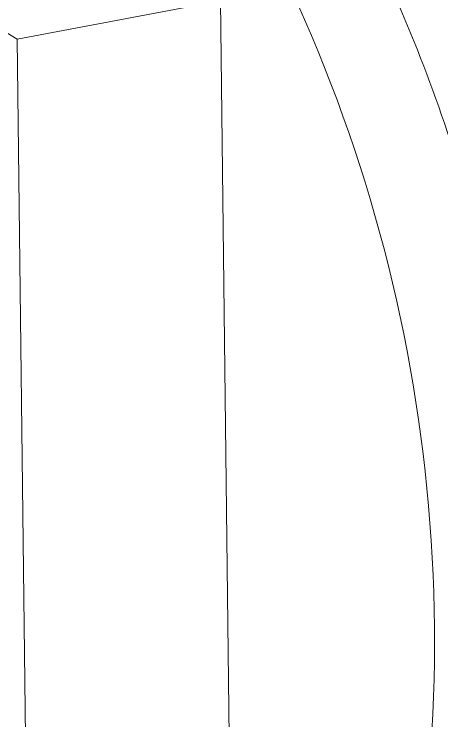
# Model space of a CAD drawing. Header units: millimetres. Extents: x -7970 to 6845, y -11075 to 1978.
# Drawn here: x 567.01 to 570.71, y -9263.45 to -9257.34 of the extents above; entities that cross this region are included whole.
import ezdxf

# ---------------------------------------------------------------- set-up
doc = ezdxf.new("R2010")
doc.units = ezdxf.units.MM
doc.header["$LTSCALE"] = 5
doc.linetypes.add('DASHED2', pattern=[9.525, 6.35, -3.175])
doc.layers.add('Layer0022', color=7, linetype='Continuous')

msp = doc.modelspace()

# ---------------------------------------------------------------- linework, layer by layer
at = {"layer": 'Layer0022', "color": 7, "linetype": 'DASHED2', "lineweight": 18}
for p, q in [((558.7545, -9252.6511), (567.0398, -9257.5531)), ((567.0398, -9257.5531), (568.798, -9257.2219)), ((567.0398, -9257.5531), (567.1565, -9267.357))]:
    msp.add_line(p, q, dxfattribs=at)
at = {"layer": 'Layer0022', "color": 7, "linetype": 'Continuous', "lineweight": 18}
msp.add_line((568.9148, -9267.0258), (568.798, -9257.2219), dxfattribs=at)
msp.add_open_spline([(558.7166, -9249.4696), (559.4929, -9249.4696), (560.6628, -9249.5819), (562.1772, -9249.9495), (563.658, -9250.4606), (565.4165, -9251.3613), (566.9826, -9252.575), (568.091, -9253.7082), (569.0972, -9254.9441), (570.1415, -9256.658), (571.0075, -9258.9081), (571.4601, -9261.2791), (571.4834, -9263.6904), (571.077, -9266.0598), (570.3893, -9267.9365), (569.6448, -9269.3362), (568.78, -9270.6536), (567.4813, -9272.1352), (565.9323, -9273.3445), (564.5798, -9274.1197), (563.5168, -9274.6011), (562.4142, -9274.9785), (561.6586, -9275.1586), (561.2777, -9275.2304)], degree=3, knots=[0, 0, 0, 0, 0.061514, 0.092395, 0.123355, 0.185478, 0.247988, 0.279418, 0.310935, 0.374124, 0.437517, 0.500982, 0.564379, 0.627576, 0.690467, 0.721808, 0.753053, 0.815186, 0.876969, 0.907788, 0.938557, 0.969288, 1, 1, 1, 1], dxfattribs=at)
at = {"layer": 'Layer0022', "color": 7, "linetype": 'DASHED2', "lineweight": 18}
msp.add_open_spline([(560.4739, -9275.3818), (560.8548, -9275.31), (561.6104, -9275.1299), (562.713, -9274.7525), (563.776, -9274.2711), (565.1285, -9273.4959), (566.6775, -9272.2866), (567.9762, -9270.8051), (568.841, -9269.4877), (569.5855, -9268.0879), (570.2732, -9266.2112), (570.6796, -9263.8418), (570.6563, -9261.4305), (570.2038, -9259.0595), (569.3377, -9256.8094), (568.2934, -9255.0955), (567.2872, -9253.8596), (566.1788, -9252.7264), (564.6127, -9251.5127), (562.8543, -9250.612), (561.3734, -9250.1009), (559.859, -9249.7333), (558.6891, -9249.621), (557.9128, -9249.621)], degree=3, knots=[0, 0, 0, 0, 0.030712, 0.061443, 0.092212, 0.123031, 0.184814, 0.246947, 0.278192, 0.309533, 0.372424, 0.435621, 0.499018, 0.562483, 0.625876, 0.689065, 0.720582, 0.752012, 0.814522, 0.876645, 0.907605, 0.938486, 1, 1, 1, 1], dxfattribs=at)

doc.saveas('drawing.dxf')
